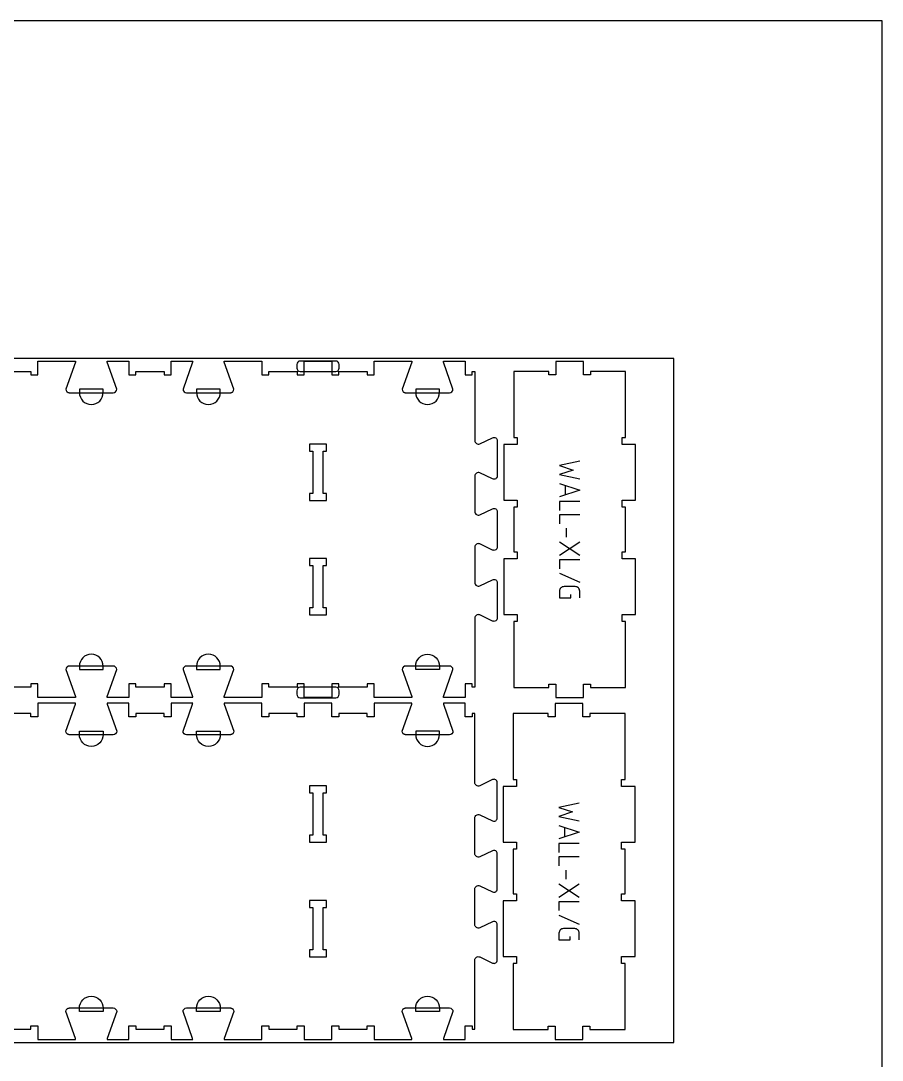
# Model space of a CAD drawing. Extents: x 0 to 4485, y 0 to 8771.
# Drawn here: x 1646 to 3183, y 3739 to 5593 of the extents above; entities that cross this region are included whole.
import ezdxf

# ---------------------------------------------------------------- set-up
doc = ezdxf.new("R2010")
doc.units = 0
for name, color, linetype in [('0_SHEET_SPRUCEPLY_2440X122', 1, 'CONTINUOUS'), ('1_ANYTOOL_1MMDEEP_LABELS_S', 2, 'CONTINUOUS'), ('3_ANYTOOL_CUTTHROUGH_INSID', 4, 'CONTINUOUS'), ('4_ANYTOOL_CUTTHROUGH_OUTSI', 5, 'CONTINUOUS'), ('5_ANYTOOL_HALF_MILL_9MM_IN', 3, 'CONTINUOUS'), ('DONOTCUT', 7, 'CONTINUOUS')]:
    doc.layers.add(name, color=color, linetype=linetype)

msp = doc.modelspace()

# ---------------------------------------------------------------- linework, layer by layer
at = {"layer": '0_SHEET_SPRUCEPLY_2440X122'}
msp.add_lwpolyline([(371.7, 4991.2), (371.7, 3771.2), (2811.7, 3771.2), (2811.7, 4991.2)], close=True, dxfattribs=at)
at = {"layer": '1_ANYTOOL_1MMDEEP_LABELS_S', "color": 2}
for points in [[(2643.7, 4808.1), (2607.7, 4800.1), (2631.7, 4792.1), (2607.7, 4784.1), (2643.7, 4776.1)], [(2607.7, 4768.1), (2643.7, 4756.1), (2607.7, 4744.1)], [(2617.7, 4764.7), (2617.7, 4747.4)], [(2643.7, 4736.1), (2607.7, 4736.1), (2607.7, 4720.1)], [(2643.7, 4712.1), (2607.7, 4712.1), (2607.7, 4696.1)], [(2619.7, 4688.1), (2619.7, 4672.1)], [(2607.7, 4664.1), (2643.7, 4640.1)], [(2607.7, 4640.1), (2643.7, 4664.1)], [(2643.7, 4632.1), (2607.7, 4632.1), (2607.7, 4616.1)], [(2607.7, 4608.1), (2643.7, 4592.1)], [(2642.7, 4198.1), (2606.7, 4190.1), (2630.7, 4182.1), (2606.7, 4174.1), (2642.7, 4166.1)], [(2606.7, 4158.1), (2642.7, 4146.1), (2606.7, 4134.1)], [(2616.7, 4154.7), (2616.7, 4137.4)], [(2642.7, 4126.1), (2606.7, 4126.1), (2606.7, 4110.1)], [(2642.7, 4102.1), (2606.7, 4102.1), (2606.7, 4086.1)], [(2618.7, 4078.1), (2618.7, 4062.1)], [(2606.7, 4054.1), (2642.7, 4030.1)], [(2606.7, 4030.1), (2642.7, 4054.1)], [(2642.7, 4022.1), (2606.7, 4022.1), (2606.7, 4006.1)], [(2606.7, 3998.1), (2642.7, 3982.1)]]:
    msp.add_lwpolyline(points, dxfattribs=at)
for points in [[(2643.7, 4564.1), (2643.7, 4576.1, 0.414214), (2635.7, 4584.1), (2615.7, 4584.1, 0.414214), (2607.7, 4576.1), (2607.7, 4564.1), (2627.7, 4564.1), (2627.7, 4570.1)], [(2642.7, 3954.1), (2642.7, 3966.1, 0.414214), (2634.7, 3974.1), (2614.7, 3974.1, 0.414214), (2606.7, 3966.1), (2606.7, 3954.1), (2626.7, 3954.1), (2626.7, 3960.1)]]:
    msp.add_lwpolyline(points, format="xyb", dxfattribs=at)
at = {"layer": '3_ANYTOOL_CUTTHROUGH_INSID'}
for points in [[(2161.5, 4838.2), (2161.5, 4826), (2167.5, 4826), (2167.5, 4750.5), (2161.5, 4750.5), (2161.5, 4738), (2192, 4738), (2192, 4750.5), (2186, 4750.5), (2186, 4826), (2192, 4826), (2192, 4838.5), (2161.5, 4838.5)], [(2192, 4534.2), (2192, 4546.5), (2186, 4546.5), (2186, 4622), (2192, 4622), (2192, 4634.5), (2161.5, 4634.5), (2161.5, 4622), (2167.5, 4622), (2167.5, 4546.5), (2161.5, 4546.5), (2161.5, 4534), (2192, 4534)], [(2191.7, 4228.5), (2161.5, 4228.5), (2161.5, 4216), (2167.5, 4216), (2167.5, 4140.5), (2161.5, 4140.5), (2161.5, 4128), (2192, 4128), (2192, 4140.5), (2186, 4140.5), (2186, 4216), (2192, 4216), (2192, 4228.5)], [(2161.7, 3924), (2192, 3924), (2192, 3936.5), (2186, 3936.5), (2186, 4012), (2192, 4012), (2192, 4024.5), (2161.5, 4024.5), (2161.5, 4012), (2167.5, 4012), (2167.5, 3936.5), (2161.5, 3936.5), (2161.5, 3924)]]:
    msp.add_lwpolyline(points, close=True, dxfattribs=at)
at = {"layer": '4_ANYTOOL_CUTTHROUGH_OUTSI'}
for points in [[(1614, 4968), (1664.5, 4968), (1664.5, 4962), (1677, 4962), (1677, 4986), (1744.1, 4986), (1744.1, 4986, -0.061485), (1743.9, 4984.6), (1727, 4936.3), (1727, 4936.3), (1727, 4936.2), (1727, 4936.2, 0.198912), (1728.8, 4931.8), (1728.9, 4931.7), (1729, 4931.6), (1729.2, 4931.5), (1729.3, 4931.4), (1729.4, 4931.3), (1729.5, 4931.2), (1729.6, 4931.1), (1729.8, 4931), (1729.9, 4931), (1730, 4930.9), (1730.2, 4930.8), (1730.3, 4930.7), (1730.4, 4930.7), (1730.6, 4930.6), (1730.7, 4930.5), (1730.9, 4930.5), (1731, 4930.4), (1731.1, 4930.4), (1731.3, 4930.3), (1731.4, 4930.3), (1731.6, 4930.2), (1731.7, 4930.2), (1731.9, 4930.1), (1732, 4930.1), (1732.2, 4930.1), (1732.3, 4930.1), (1732.5, 4930), (1732.6, 4930), (1732.8, 4930), (1732.9, 4930), (1733.1, 4930), (1733.2, 4930), (1811.2, 4930, 0.414214), (1817.5, 4936.2), (1817.5, 4936.3), (1817.5, 4936.3), (1800.6, 4984.6), (1800.6, 4984.6, -0.061485), (1800.4, 4986), (1839, 4986), (1839, 4962), (1851.5, 4962), (1851.5, 4968), (1902, 4968), (1902, 4962), (1914.5, 4962), (1914.5, 4986), (1953.1, 4986), (1953.1, 4986, -0.061485), (1952.8, 4984.6), (1935.9, 4936.3), (1935.9, 4936.3), (1935.9, 4936.2), (1935.9, 4936.2, 0.414214), (1942.2, 4930), (2020.2, 4930), (2020.3, 4930), (2020.5, 4930), (2020.6, 4930), (2020.8, 4930), (2020.9, 4930), (2021.1, 4930.1), (2021.2, 4930.1), (2021.4, 4930.1), (2021.5, 4930.1), (2021.7, 4930.2), (2021.8, 4930.2), (2022, 4930.3), (2022.1, 4930.3), (2022.3, 4930.4), (2022.4, 4930.4), (2022.5, 4930.5), (2022.7, 4930.5), (2022.8, 4930.6), (2023, 4930.7), (2023.1, 4930.7), (2023.2, 4930.8), (2023.4, 4930.9), (2023.5, 4931), (2023.6, 4931), (2023.8, 4931.1), (2023.9, 4931.2), (2024, 4931.3), (2024.1, 4931.4), (2024.2, 4931.5), (2024.4, 4931.6), (2024.5, 4931.7), (2024.6, 4931.8, 0.198912), (2026.4, 4936.2), (2026.4, 4936.3), (2026.4, 4936.3), (2009.5, 4984.6), (2009.5, 4984.6, -0.061485), (2009.3, 4986), (2076.5, 4986), (2076.5, 4962), (2089, 4962), (2089, 4968), (2139.5, 4968), (2139.5, 4962), (2152, 4962), (2152, 4986), (2201.5, 4986), (2201.5, 4962), (2214, 4962), (2214, 4968), (2264.5, 4968), (2264.5, 4962), (2277, 4962), (2277, 4986), (2344.1, 4986), (2344.1, 4986, -0.061485), (2343.9, 4984.6), (2327, 4936.3), (2327, 4936.3), (2327, 4936.2), (2327, 4936.2, 0.198912), (2328.8, 4931.8), (2328.9, 4931.7), (2329, 4931.6), (2329.2, 4931.5), (2329.3, 4931.4), (2329.4, 4931.3), (2329.5, 4931.2), (2329.6, 4931.1), (2329.8, 4931), (2329.9, 4931), (2330, 4930.9), (2330.2, 4930.8), (2330.3, 4930.7), (2330.4, 4930.7), (2330.6, 4930.6), (2330.7, 4930.5), (2330.9, 4930.5), (2331, 4930.4), (2331.1, 4930.4), (2331.3, 4930.3), (2331.4, 4930.3), (2331.6, 4930.2), (2331.7, 4930.2), (2331.9, 4930.1), (2332, 4930.1), (2332.2, 4930.1), (2332.3, 4930.1), (2332.5, 4930), (2332.6, 4930), (2332.8, 4930), (2332.9, 4930), (2333.1, 4930), (2333.2, 4930), (2411.2, 4930, 0.414214), (2417.5, 4936.2), (2417.5, 4936.3), (2417.5, 4936.3), (2400.6, 4984.6), (2400.6, 4984.6, -0.061485), (2400.4, 4986), (2439, 4986), (2439, 4962), (2451.5, 4962), (2451.5, 4968), (2456.5, 4968), (2456.5, 4844.6), (2456.5, 4844.6, 0.551268), (2465.4, 4838.9), (2488.2, 4849.8, -0.551268), (2496.5, 4844.6), (2496.5, 4781.2, -0.551268), (2488.2, 4776.1), (2465.4, 4786.9, 0.551268), (2456.5, 4781.3), (2456.5, 4717.9, 0.551268), (2465.4, 4712.2), (2488.2, 4723.1, -0.551268), (2496.5, 4717.9), (2496.5, 4654.5, -0.551268), (2488.2, 4649.4), (2465.4, 4660.2, 0.551268), (2456.5, 4654.6), (2456.5, 4591.2, 0.551268), (2465.4, 4585.6), (2488.2, 4596.4, -0.551268), (2496.5, 4591.2), (2496.5, 4527.8, -0.551268), (2488.2, 4522.7), (2465.4, 4533.5, 0.551268), (2456.5, 4527.9), (2456.5, 4404.5), (2451.5, 4404.5), (2451.5, 4410.5), (2439, 4410.5), (2439, 4386.5), (2400.4, 4386.5), (2400.4, 4386.5, -0.061485), (2400.6, 4387.9), (2417.5, 4436.2), (2417.5, 4436.2), (2417.5, 4436.2), (2417.5, 4436.2, 0.414214), (2411.2, 4442.5), (2333.2, 4442.5), (2333.1, 4442.5), (2332.9, 4442.5), (2332.8, 4442.5), (2332.6, 4442.5), (2332.5, 4442.4), (2332.3, 4442.4), (2332.2, 4442.4), (2332, 4442.4), (2331.9, 4442.3), (2331.7, 4442.3), (2331.6, 4442.3), (2331.4, 4442.2), (2331.3, 4442.2), (2331.1, 4442.1), (2331, 4442.1), (2330.9, 4442), (2330.7, 4442), (2330.6, 4441.9), (2330.4, 4441.8), (2330.3, 4441.7), (2330.2, 4441.7), (2330, 4441.6), (2329.9, 4441.5), (2329.8, 4441.4), (2329.6, 4441.3), (2329.5, 4441.3), (2329.4, 4441.2), (2329.3, 4441.1), (2329.2, 4441), (2329, 4440.9), (2328.9, 4440.8), (2328.8, 4440.7, 0.198912), (2327, 4436.2), (2327, 4436.2), (2327, 4436.2), (2343.9, 4387.9), (2343.9, 4387.9, -0.061485), (2344.1, 4386.5), (2326.7, 4386.5), (2277, 4386.5), (2277, 4410.5), (2264.5, 4410.5), (2264.5, 4404.5), (2214, 4404.5), (2214, 4410.5), (2201.5, 4410.5), (2201.5, 4386.5), (2152, 4386.5), (2152, 4410.5), (2139.5, 4410.5), (2139.5, 4404.5), (2089, 4404.5), (2089, 4410.5), (2076.5, 4410.5), (2076.5, 4386.5), (2009.3, 4386.5), (2009.3, 4386.5, -0.061485), (2009.5, 4387.9), (2026.4, 4436.2), (2026.4, 4436.2), (2026.4, 4436.2), (2026.4, 4436.2, 0.198912), (2024.6, 4440.7), (2024.5, 4440.8), (2024.4, 4440.9), (2024.2, 4441), (2024.1, 4441.1), (2024, 4441.2), (2023.9, 4441.3), (2023.8, 4441.3), (2023.6, 4441.4), (2023.5, 4441.5), (2023.4, 4441.6), (2023.2, 4441.7), (2023.1, 4441.7), (2023, 4441.8), (2022.8, 4441.9), (2022.7, 4442), (2022.5, 4442), (2022.4, 4442.1), (2022.3, 4442.1), (2022.1, 4442.2), (2022, 4442.2), (2021.8, 4442.3), (2021.7, 4442.3), (2021.5, 4442.3), (2021.4, 4442.4), (2021.2, 4442.4), (2021.1, 4442.4), (2020.9, 4442.4), (2020.8, 4442.5), (2020.6, 4442.5), (2020.5, 4442.5), (2020.3, 4442.5), (2020.2, 4442.5), (1942.2, 4442.5, 0.414214), (1935.9, 4436.2), (1935.9, 4436.2), (1935.9, 4436.2), (1952.8, 4387.9), (1952.8, 4387.9, -0.061485), (1953.1, 4386.5), (1914.5, 4386.5), (1914.5, 4410.5), (1902, 4410.5), (1902, 4404.5), (1851.5, 4404.5), (1851.5, 4410.5), (1839, 4410.5), (1839, 4386.5), (1800.4, 4386.5), (1800.4, 4386.5, -0.061485), (1800.6, 4387.9), (1817.5, 4436.2), (1817.5, 4436.2), (1817.5, 4436.2), (1817.5, 4436.2, 0.414214), (1811.2, 4442.5), (1733.2, 4442.5), (1733.1, 4442.5), (1732.9, 4442.5), (1732.8, 4442.5), (1732.6, 4442.5), (1732.5, 4442.4), (1732.3, 4442.4), (1732.2, 4442.4), (1732, 4442.4), (1731.9, 4442.3), (1731.7, 4442.3), (1731.6, 4442.3), (1731.4, 4442.2), (1731.3, 4442.2), (1731.1, 4442.1), (1731, 4442.1), (1730.9, 4442), (1730.7, 4442), (1730.6, 4441.9), (1730.4, 4441.8), (1730.3, 4441.7), (1730.2, 4441.7), (1730, 4441.6), (1729.9, 4441.5), (1729.8, 4441.4), (1729.6, 4441.3), (1729.5, 4441.3), (1729.4, 4441.2), (1729.3, 4441.1), (1729.2, 4441), (1729, 4440.9), (1728.9, 4440.8), (1728.8, 4440.7, 0.198912), (1727, 4436.2), (1727, 4436.2), (1727, 4436.2), (1743.9, 4387.9), (1743.9, 4387.9, -0.061485), (1744.1, 4386.5), (1726.7, 4386.5), (1677, 4386.5), (1677, 4410.5), (1664.5, 4410.5), (1664.5, 4404.5), (1614, 4404.5)], [(1614, 3794.5), (1664.5, 3794.5), (1664.5, 3800.5), (1677, 3800.5), (1677, 3776.5), (1744.1, 3776.5), (1744.1, 3776.5, 0.061485), (1743.9, 3777.9), (1727, 3826.2), (1727, 3826.2), (1727, 3826.2), (1727, 3826.2, -0.198912), (1728.8, 3830.7), (1728.9, 3830.8), (1729, 3830.9), (1729.2, 3831), (1729.3, 3831.1), (1729.4, 3831.2), (1729.5, 3831.3), (1729.6, 3831.3), (1729.8, 3831.4), (1729.9, 3831.5), (1730, 3831.6), (1730.2, 3831.7), (1730.3, 3831.7), (1730.4, 3831.8), (1730.6, 3831.9), (1730.7, 3832), (1730.9, 3832), (1731, 3832.1), (1731.1, 3832.1), (1731.3, 3832.2), (1731.4, 3832.2), (1731.6, 3832.3), (1731.7, 3832.3), (1731.9, 3832.3), (1732, 3832.4), (1732.2, 3832.4), (1732.3, 3832.4), (1732.5, 3832.4), (1732.6, 3832.5), (1732.8, 3832.5), (1732.9, 3832.5), (1733.1, 3832.5), (1733.2, 3832.5), (1811.2, 3832.5, -0.414214), (1817.5, 3826.2), (1817.5, 3826.2), (1817.5, 3826.2), (1800.6, 3777.9), (1800.6, 3777.9, 0.061485), (1800.4, 3776.5), (1839, 3776.5), (1839, 3800.5), (1851.5, 3800.5), (1851.5, 3794.5), (1902, 3794.5), (1902, 3800.5), (1914.5, 3800.5), (1914.5, 3776.5), (1953.1, 3776.5), (1953.1, 3776.5, 0.061485), (1952.8, 3777.9), (1935.9, 3826.2), (1935.9, 3826.2), (1935.9, 3826.2), (1935.9, 3826.2, -0.414214), (1942.2, 3832.5), (2020.2, 3832.5), (2020.3, 3832.5), (2020.5, 3832.5), (2020.6, 3832.5), (2020.8, 3832.5), (2020.9, 3832.4), (2021.1, 3832.4), (2021.2, 3832.4), (2021.4, 3832.4), (2021.5, 3832.3), (2021.7, 3832.3), (2021.8, 3832.3), (2022, 3832.2), (2022.1, 3832.2), (2022.3, 3832.1), (2022.4, 3832.1), (2022.5, 3832), (2022.7, 3832), (2022.8, 3831.9), (2023, 3831.8), (2023.1, 3831.7), (2023.2, 3831.7), (2023.4, 3831.6), (2023.5, 3831.5), (2023.6, 3831.4), (2023.8, 3831.3), (2023.9, 3831.3), (2024, 3831.2), (2024.1, 3831.1), (2024.2, 3831), (2024.4, 3830.9), (2024.5, 3830.8), (2024.6, 3830.7, -0.198912), (2026.4, 3826.2), (2026.4, 3826.2), (2026.4, 3826.2), (2009.5, 3777.9), (2009.5, 3777.9, 0.061485), (2009.3, 3776.5), (2076.5, 3776.5), (2076.5, 3800.5), (2089, 3800.5), (2089, 3794.5), (2139.5, 3794.5), (2139.5, 3800.5), (2152, 3800.5), (2152, 3776.5), (2201.5, 3776.5), (2201.5, 3800.5), (2214, 3800.5), (2214, 3794.5), (2264.5, 3794.5), (2264.5, 3800.5), (2277, 3800.5), (2277, 3776.5), (2344.1, 3776.5), (2344.1, 3776.5, 0.061485), (2343.9, 3777.9), (2327, 3826.2), (2327, 3826.2), (2327, 3826.2), (2327, 3826.2, -0.198912), (2328.8, 3830.7), (2328.9, 3830.8), (2329, 3830.9), (2329.2, 3831), (2329.3, 3831.1), (2329.4, 3831.2), (2329.5, 3831.3), (2329.6, 3831.3), (2329.8, 3831.4), (2329.9, 3831.5), (2330, 3831.6), (2330.2, 3831.7), (2330.3, 3831.7), (2330.4, 3831.8), (2330.6, 3831.9), (2330.7, 3832), (2330.9, 3832), (2331, 3832.1), (2331.1, 3832.1), (2331.3, 3832.2), (2331.4, 3832.2), (2331.6, 3832.3), (2331.7, 3832.3), (2331.9, 3832.3), (2332, 3832.4), (2332.2, 3832.4), (2332.3, 3832.4), (2332.5, 3832.4), (2332.6, 3832.5), (2332.8, 3832.5), (2332.9, 3832.5), (2333.1, 3832.5), (2333.2, 3832.5), (2411.2, 3832.5, -0.414214), (2417.5, 3826.2), (2417.5, 3826.2), (2417.5, 3826.2), (2400.6, 3777.9), (2400.6, 3777.9, 0.061485), (2400.4, 3776.5), (2439, 3776.5), (2439, 3800.5), (2451.5, 3800.5), (2451.5, 3794.5), (2456.5, 3794.5), (2456.5, 3917.9), (2456.5, 3917.9, -0.551268), (2465.4, 3923.5), (2488.2, 3912.7, 0.551268), (2496.5, 3917.8), (2496.5, 3981.2, 0.551268), (2488.2, 3986.4), (2465.4, 3975.6, -0.551268), (2456.5, 3981.2), (2456.5, 4044.6, -0.551268), (2465.4, 4050.2), (2488.2, 4039.4, 0.551268), (2496.5, 4044.5), (2496.5, 4107.9, 0.551268), (2488.2, 4113.1), (2465.4, 4102.2, -0.551268), (2456.5, 4107.9), (2456.5, 4171.3, -0.551268), (2465.4, 4176.9), (2488.2, 4166.1, 0.551268), (2496.5, 4171.2), (2496.5, 4234.6, 0.551268), (2488.2, 4239.8), (2465.4, 4228.9, -0.551268), (2456.5, 4234.6), (2456.5, 4358), (2451.5, 4358), (2451.5, 4352), (2439, 4352), (2439, 4376), (2400.4, 4376), (2400.4, 4376, 0.061485), (2400.6, 4374.6), (2417.5, 4326.3), (2417.5, 4326.3), (2417.5, 4326.2), (2417.5, 4326.2, -0.414214), (2411.2, 4320), (2333.2, 4320), (2333.1, 4320), (2332.9, 4320), (2332.8, 4320), (2332.6, 4320), (2332.5, 4320), (2332.3, 4320.1), (2332.2, 4320.1), (2332, 4320.1), (2331.9, 4320.1), (2331.7, 4320.2), (2331.6, 4320.2), (2331.4, 4320.3), (2331.3, 4320.3), (2331.1, 4320.4), (2331, 4320.4), (2330.9, 4320.5), (2330.7, 4320.5), (2330.6, 4320.6), (2330.4, 4320.7), (2330.3, 4320.7), (2330.2, 4320.8), (2330, 4320.9), (2329.9, 4321), (2329.8, 4321), (2329.6, 4321.1), (2329.5, 4321.2), (2329.4, 4321.3), (2329.3, 4321.4), (2329.2, 4321.5), (2329, 4321.6), (2328.9, 4321.7), (2328.8, 4321.8, -0.198912), (2327, 4326.2), (2327, 4326.3), (2327, 4326.3), (2343.9, 4374.6), (2343.9, 4374.6, 0.061485), (2344.1, 4376), (2326.7, 4376), (2277, 4376), (2277, 4352), (2264.5, 4352), (2264.5, 4358), (2214, 4358), (2214, 4352), (2201.5, 4352), (2201.5, 4376), (2152, 4376), (2152, 4352), (2139.5, 4352), (2139.5, 4358), (2089, 4358), (2089, 4352), (2076.5, 4352), (2076.5, 4376), (2009.3, 4376), (2009.3, 4376, 0.061485), (2009.5, 4374.6), (2026.4, 4326.3), (2026.4, 4326.3), (2026.4, 4326.2), (2026.4, 4326.2, -0.198912), (2024.6, 4321.8), (2024.5, 4321.7), (2024.4, 4321.6), (2024.2, 4321.5), (2024.1, 4321.4), (2024, 4321.3), (2023.9, 4321.2), (2023.8, 4321.1), (2023.6, 4321), (2023.5, 4321), (2023.4, 4320.9), (2023.2, 4320.8), (2023.1, 4320.7), (2023, 4320.7), (2022.8, 4320.6), (2022.7, 4320.5), (2022.5, 4320.5), (2022.4, 4320.4), (2022.3, 4320.4), (2022.1, 4320.3), (2022, 4320.3), (2021.8, 4320.2), (2021.7, 4320.2), (2021.5, 4320.1), (2021.4, 4320.1), (2021.2, 4320.1), (2021.1, 4320.1), (2020.9, 4320), (2020.8, 4320), (2020.6, 4320), (2020.5, 4320), (2020.3, 4320), (2020.2, 4320), (1942.2, 4320, -0.414214), (1935.9, 4326.2), (1935.9, 4326.3), (1935.9, 4326.3), (1952.8, 4374.6), (1952.8, 4374.6, 0.061485), (1953.1, 4376), (1914.5, 4376), (1914.5, 4352), (1902, 4352), (1902, 4358), (1851.5, 4358), (1851.5, 4352), (1839, 4352), (1839, 4376), (1800.4, 4376), (1800.4, 4376, 0.061485), (1800.6, 4374.6), (1817.5, 4326.3), (1817.5, 4326.3), (1817.5, 4326.2), (1817.5, 4326.2, -0.414214), (1811.2, 4320), (1733.2, 4320), (1733.1, 4320), (1732.9, 4320), (1732.8, 4320), (1732.6, 4320), (1732.5, 4320), (1732.3, 4320.1), (1732.2, 4320.1), (1732, 4320.1), (1731.9, 4320.1), (1731.7, 4320.2), (1731.6, 4320.2), (1731.4, 4320.3), (1731.3, 4320.3), (1731.1, 4320.4), (1731, 4320.4), (1730.9, 4320.5), (1730.7, 4320.5), (1730.6, 4320.6), (1730.4, 4320.7), (1730.3, 4320.7), (1730.2, 4320.8), (1730, 4320.9), (1729.9, 4321), (1729.8, 4321), (1729.6, 4321.1), (1729.5, 4321.2), (1729.4, 4321.3), (1729.3, 4321.4), (1729.2, 4321.5), (1729, 4321.6), (1728.9, 4321.7), (1728.8, 4321.8, -0.198912), (1727, 4326.2), (1727, 4326.3), (1727, 4326.3), (1743.9, 4374.6), (1743.9, 4374.6, 0.061485), (1744.1, 4376), (1726.7, 4376), (1677, 4376), (1677, 4352), (1664.5, 4352), (1664.5, 4358), (1614, 4358)]]:
    msp.add_lwpolyline(points, format="xyb", dxfattribs=at)
for points in [[(2743.5, 4534.3), (2743.5, 4633.8), (2719.5, 4633.8), (2719.5, 4646.3), (2725.5, 4646.3), (2725.5, 4725.8), (2719.5, 4725.8), (2719.5, 4738.3), (2743.5, 4738.3), (2743.5, 4837.8), (2719.5, 4837.8), (2719.5, 4850.3), (2725.5, 4850.3), (2725.5, 4967.8), (2663, 4967.8), (2663, 4961.8), (2650.5, 4961.8), (2650.5, 4985.8), (2601, 4985.8), (2601, 4961.8), (2588.5, 4961.8), (2588.5, 4967.8), (2526, 4967.8), (2526, 4850.3), (2532, 4850.3), (2532, 4837.8), (2508, 4837.8), (2508, 4738.3), (2532, 4738.3), (2532, 4725.8), (2526, 4725.8), (2526, 4646.3), (2532, 4646.3), (2532, 4633.8), (2508, 4633.8), (2508, 4534.3), (2532, 4534.3), (2532, 4521.8), (2526, 4521.8), (2526, 4404.3), (2588.5, 4404.3), (2588.5, 4410.3), (2601, 4410.3), (2601, 4386.3), (2650.5, 4386.3), (2650.5, 4410.3), (2663, 4410.3), (2663, 4404.3), (2725.5, 4404.3), (2725.5, 4521.8), (2719.5, 4521.8), (2719.5, 4534.3)], [(2742.5, 3924.3), (2742.5, 4023.8), (2718.5, 4023.8), (2718.5, 4036.3), (2724.5, 4036.3), (2724.5, 4115.8), (2718.5, 4115.8), (2718.5, 4128.3), (2742.5, 4128.3), (2742.5, 4227.8), (2718.5, 4227.8), (2718.5, 4240.3), (2724.5, 4240.3), (2724.5, 4357.8), (2662, 4357.8), (2662, 4351.8), (2649.5, 4351.8), (2649.5, 4375.8), (2600, 4375.8), (2600, 4351.8), (2587.5, 4351.8), (2587.5, 4357.8), (2525, 4357.8), (2525, 4240.3), (2531, 4240.3), (2531, 4227.8), (2507, 4227.8), (2507, 4128.3), (2531, 4128.3), (2531, 4115.8), (2525, 4115.8), (2525, 4036.3), (2531, 4036.3), (2531, 4023.8), (2507, 4023.8), (2507, 3924.3), (2531, 3924.3), (2531, 3911.8), (2525, 3911.8), (2525, 3794.3), (2587.5, 3794.3), (2587.5, 3800.3), (2600, 3800.3), (2600, 3776.3), (2649.5, 3776.3), (2649.5, 3800.3), (2662, 3800.3), (2662, 3794.3), (2724.5, 3794.3), (2724.5, 3911.8), (2718.5, 3911.8), (2718.5, 3924.3)]]:
    msp.add_lwpolyline(points, close=True, dxfattribs=at)
at = {"layer": '5_ANYTOOL_HALF_MILL_9MM_IN'}
for points in [[(2144.8, 4986.5, 0.414214), (2138.8, 4980.5), (2138.8, 4974, 0.414214), (2144.8, 4968), (2208.6, 4968, 0.414214), (2214.6, 4974), (2214.6, 4980.5, 0.414214), (2208.6, 4986.5)], [(1751, 4930.2, 1), (1793.5, 4930.2), (1793.5, 4930.5), (1793.5, 4936.5), (1751, 4936.5), (1751, 4930.5), (1751, 4930.2)], [(1959.9, 4930.2, 1), (2002.4, 4930.2), (2002.4, 4930.5), (2002.4, 4936.5), (1959.9, 4936.5), (1959.9, 4930.5), (1959.9, 4930.2)], [(2351, 4930.2, 1), (2393.5, 4930.2), (2393.5, 4930.5), (2393.5, 4936.5), (2351, 4936.5), (2351, 4930.5), (2351, 4930.2)], [(1793.5, 4442.2, 1), (1751, 4442.2), (1751, 4442), (1751, 4436), (1793.5, 4436), (1793.5, 4442), (1793.5, 4442.2)], [(2002.4, 4442.2, 1), (1959.9, 4442.2), (1959.9, 4442), (1959.9, 4436), (2002.4, 4436), (2002.4, 4442), (2002.4, 4442.2)], [(2351, 4442.2, -1), (2393.5, 4442.2), (2393.5, 4442), (2393.5, 4436), (2351, 4436), (2351, 4442), (2351, 4442.2)], [(2144.8, 4404.5, 0.414214), (2138.8, 4398.5), (2138.8, 4392, 0.414214), (2144.8, 4386), (2208.6, 4386, 0.414214), (2214.6, 4392), (2214.6, 4398.5, 0.414214), (2208.6, 4404.5)], [(1793.5, 4320.2, -1), (1751, 4320.2), (1751, 4320.5), (1751, 4326.5), (1793.5, 4326.5), (1793.5, 4320.5), (1793.5, 4320.2)], [(2002.4, 4320.2, -1), (1959.9, 4320.2), (1959.9, 4320.5), (1959.9, 4326.5), (2002.4, 4326.5), (2002.4, 4320.5), (2002.4, 4320.2)], [(2351, 4320.2, 1), (2393.5, 4320.2), (2393.5, 4320.5), (2393.5, 4326.5), (2351, 4326.5), (2351, 4320.5), (2351, 4320.2)], [(1751, 3832.2, -1), (1793.5, 3832.2), (1793.5, 3832), (1793.5, 3826), (1751, 3826), (1751, 3832), (1751, 3832.2)], [(1959.9, 3832.2, -1), (2002.4, 3832.2), (2002.4, 3832), (2002.4, 3826), (1959.9, 3826), (1959.9, 3832), (1959.9, 3832.2)], [(2351, 3832.2, -1), (2393.5, 3832.2), (2393.5, 3832), (2393.5, 3826), (2351, 3826), (2351, 3832), (2351, 3832.2)]]:
    msp.add_lwpolyline(points, format="xyb", close=True, dxfattribs=at)
at = {"layer": 'DONOTCUT'}
msp.add_lwpolyline([(0, 0), (3183.4, 0), (3183.4, 5593.4), (0, 5593.4)], close=True, dxfattribs=at)

doc.saveas('drawing.dxf')
